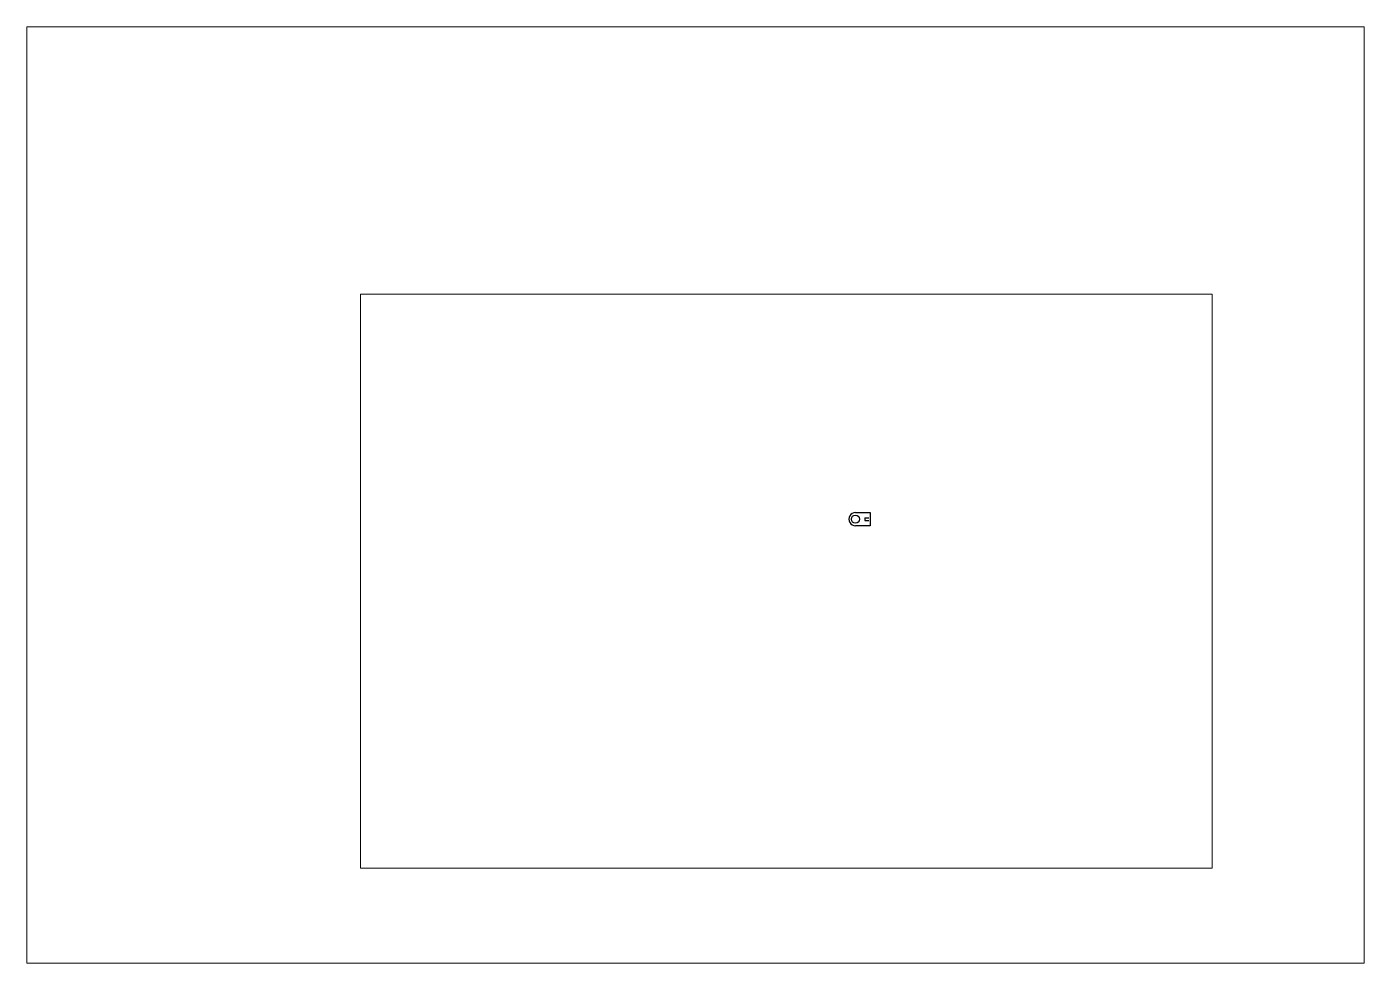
# Paper-space layout 'Layout1' of a CAD drawing. Extents: x 0 to 500, y 0 to 350.
# The model-space entities are those that its viewports show. They can reach past a viewport. Long polylines and large blocks are cut down to what shows.
import ezdxf

# ---------------------------------------------------------------- set-up
doc = ezdxf.new("R2010")
doc.units = 0
doc.header["$MEASUREMENT"] = 0
doc.linetypes.add('HIDDEN', pattern=[4.5, 1.5, -1.5, 1.5])

msp = doc.modelspace()

# ---------------------------------------------------------------- linework, layer by layer
at = {"color": 7, "linetype": 'Continuous'}
for p, q in [((309.80824, 168.4694), (315.30824, 168.4694)), ((315.30824, 168.4694), (315.30824, 163.4694)), ((315.30824, 163.4694), (309.80824, 163.4694))]:
    msp.add_line(p, q, dxfattribs=at)
at = {"color": 7, "linetype": 'HIDDEN'}
for p, q in [((313.30824, 166.4694), (313.30824, 165.4694)), ((313.30824, 166.4694), (315.30824, 166.4694)), ((313.30824, 165.4694), (315.30824, 165.4694))]:
    msp.add_line(p, q, dxfattribs=at)
at = {"color": 7, "linetype": 'Continuous'}
msp.add_circle((309.80824, 165.9694), 1.5, dxfattribs=at)
msp.add_arc((309.80824, 165.9694), 2.5, 89.999999, 270, dxfattribs=at)

psp = doc.layouts.get("Layout1")

# ---------------------------------------------------------------- viewports
at = {"layer": '0', "color": 3, "linetype": 'Continuous'}
psp.add_viewport(center=(250, 175), size=(500, 350), view_center_point=(250, 175), view_height=350, dxfattribs=at)
psp.add_viewport(center=(283.91607, 142.7786), size=(318.37987, 214.44142), view_center_point=(283.91607, 142.7786), view_height=214.44142, status=3, dxfattribs=at)

doc.saveas('drawing.dxf')
